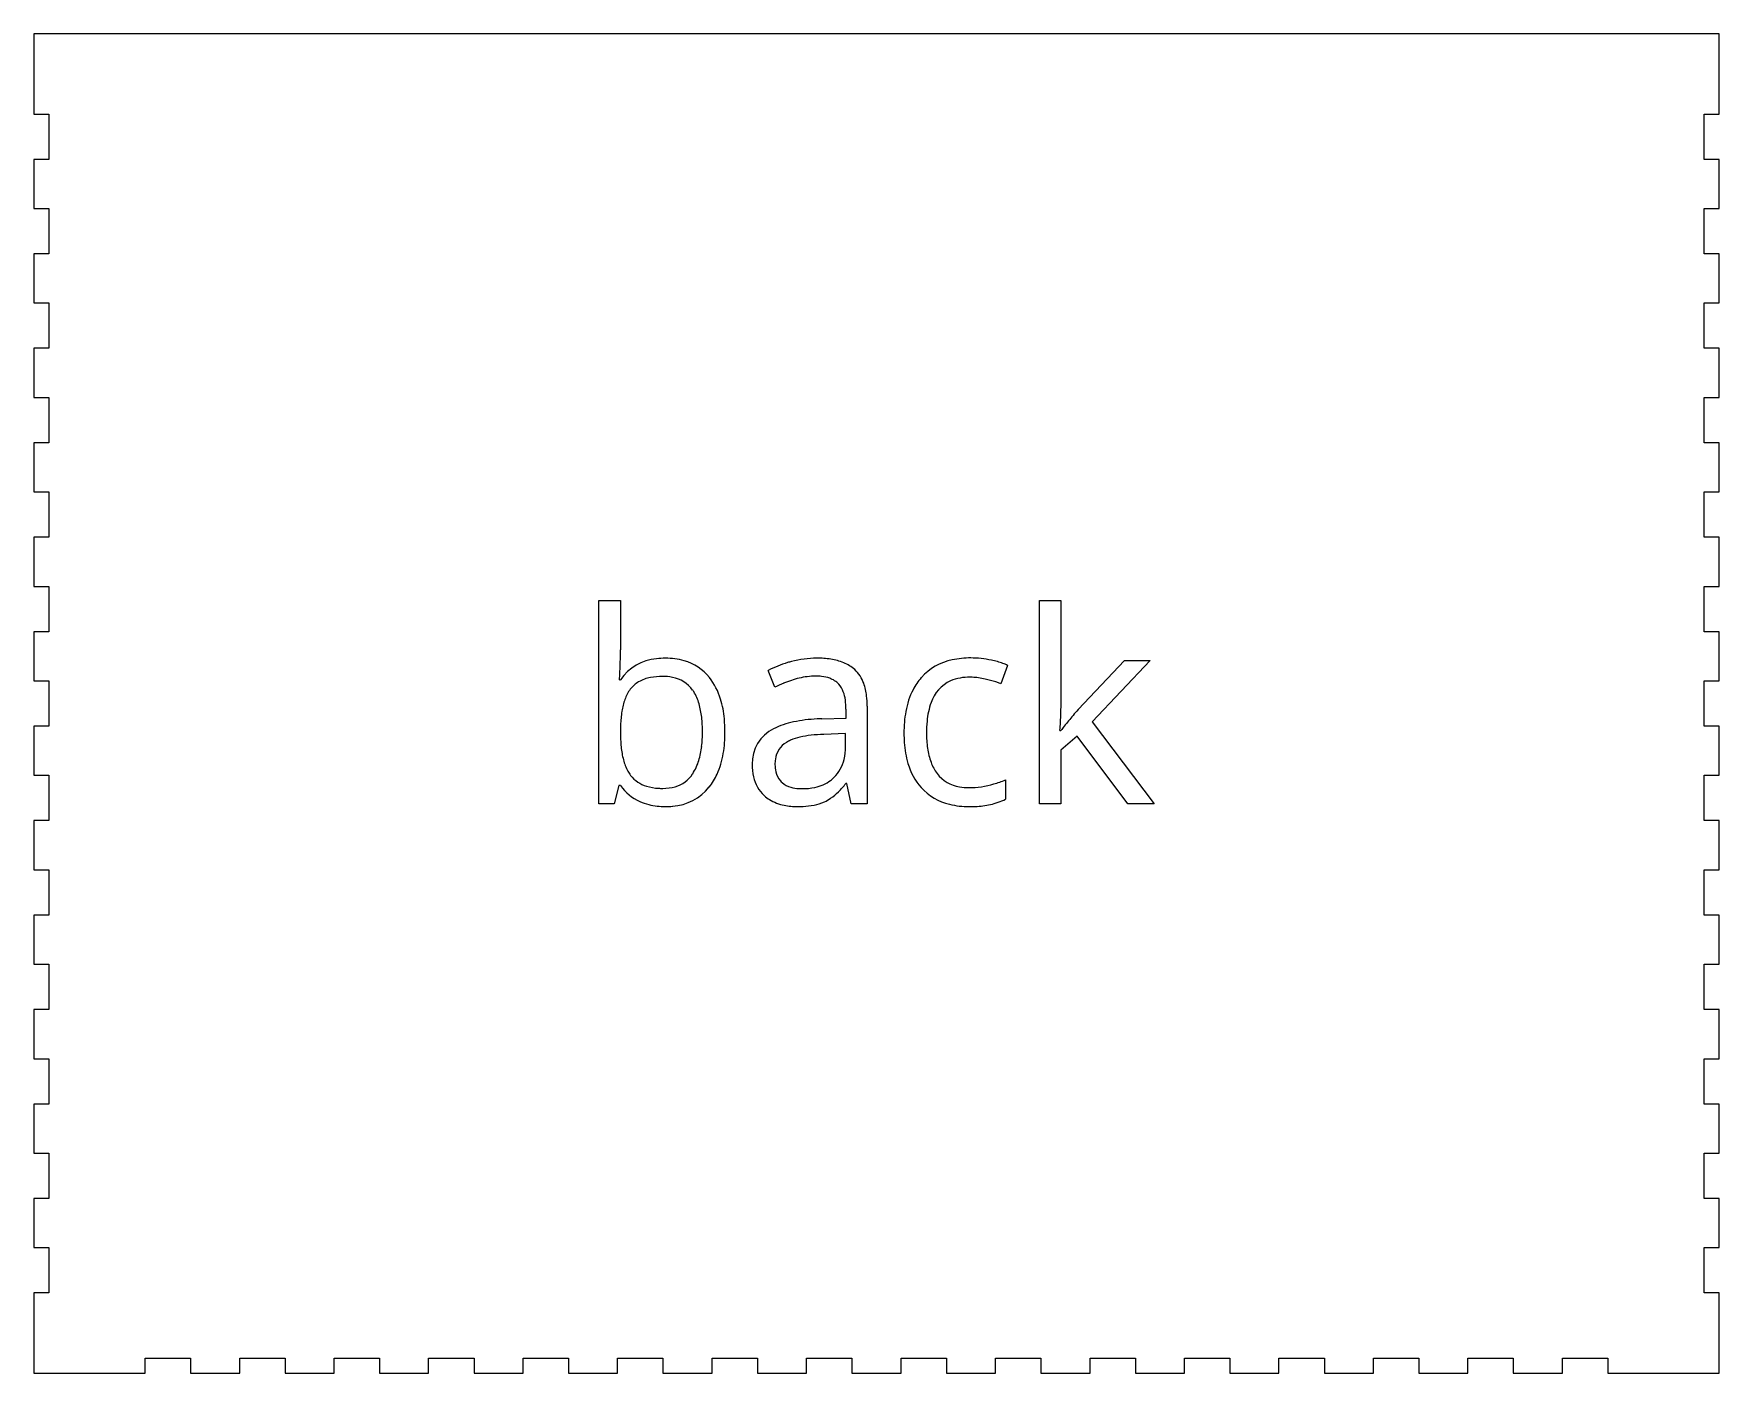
# Model space of a CAD drawing. Header units: centimetres. Extents: x 0 to 98.6, y 0.3 to 57.3.
# Drawn here: x 0 to 35.68, y 28.96 to 57.32 of the extents above; entities that cross this region are included whole.
import ezdxf

# ---------------------------------------------------------------- set-up
doc = ezdxf.new("R2010")
doc.units = ezdxf.units.CM
doc.header["$MEASUREMENT"] = 0
for name, color, linetype in [('box v5_back_labelLayer', 7, 'Continuous'), ('box v5_back_outsideCutPath', 7, 'Continuous'), ('box v5_bottom_outsideCutPath', 7, 'Continuous')]:
    doc.layers.add(name, color=color, linetype=linetype)

msp = doc.modelspace()

# ---------------------------------------------------------------- linework, layer by layer
at = {"layer": 'box v5_back_labelLayer'}
for p, q in [((11.96, 41.013), (11.96, 45.322)), ((11.96, 45.322), (12.42, 45.322)), ((12.42, 45.322), (12.42, 44.276)), ((21.291, 41.013), (21.291, 45.322)), ((21.291, 45.322), (21.745, 45.322)), ((21.745, 45.322), (21.745, 43.038)), ((20.615, 43.946), (20.474, 43.555)), ((22.108, 43.01), (23.088, 44.048)), ((23.634, 44.048), (22.404, 42.755)), ((23.088, 44.048), (23.634, 44.048)), ((12.398, 43.644), (12.42, 43.644)), ((15.691, 43.486), (15.55, 43.838)), ((16.68, 42.816), (17.195, 42.833)), ((17.195, 42.833), (17.195, 43.021)), ((17.643, 43.085), (17.643, 41.013)), ((17.184, 42.506), (16.724, 42.486)), ((17.184, 42.232), (17.184, 42.506)), ((21.723, 42.567), (21.745, 42.567)), ((22.404, 42.755), (23.72, 41.013)), ((22.091, 42.448), (21.745, 42.149)), ((21.745, 42.149), (21.745, 41.013)), ((23.163, 41.013), (22.091, 42.448)), ((12.387, 41.404), (12.29, 41.013)), ((12.42, 41.404), (12.387, 41.404)), ((17.211, 41.445), (17.189, 41.445)), ((17.303, 41.013), (17.211, 41.445)), ((20.571, 41.523), (20.571, 41.116)), ((12.29, 41.013), (11.96, 41.013)), ((17.643, 41.013), (17.303, 41.013)), ((21.745, 41.013), (21.291, 41.013)), ((23.72, 41.013), (23.163, 41.013))]:
    msp.add_line(p, q, dxfattribs=at)
for centre, radius, start, end in [((2.835, 44.267), 9.585, 358.1123, 0.0484), ((5.502, 44.178), 6.916, 355.7239, 358.1259), ((13.277, 43.046), 1.045, 95.1835, 145.1109), ((13.369, 42.528), 1.57, 89.8743, 96.8145), ((13.387, 42.693), 1.405, 74.2393, 90.5624), ((13.479, 43.034), 1.052, 38.5631, 74.067), ((16.556, 41.972), 2.12, 106.3569, 118.335), ((16.646, 41.693), 2.413, 104.5162, 106.549), ((16.58, 41.969), 2.129, 90.0714, 104.6521), ((16.588, 42.157), 1.942, 81.568, 90.3249), ((16.7, 42.888), 1.202, 68.2273, 81.7494), ((16.857, 43.277), 0.782, 47.8683, 68.2934), ((19.678, 42.897), 1.19, 101.4913, 138.3134), ((19.821, 42.299), 1.805, 89.5892, 102.1788), ((19.832, 42.029), 2.075, 77.7702, 89.9475), ((19.793, 41.813), 2.295, 74.6797, 77.9579), ((20.005, 42.581), 1.498, 70.0946, 74.7386), ((20.207, 43.134), 0.909, 63.5034, 70.1862), ((20.303, 43.336), 0.686, 62.9285, 63.1885), ((6.675, 44.097), 5.741, 355.4716, 355.6528), ((13.112, 43.07), 0.611, 120.1403, 142.4249), ((13.201, 42.905), 0.799, 100.4469, 119.6701), ((13.297, 42.421), 1.292, 89.5731, 100.7324), ((13.313, 42.65), 1.063, 78.6781, 90.375), ((13.403, 43.033), 0.67, 35.5408, 79.8011), ((13.24, 42.848), 1.355, 16.4709, 38.4075), ((17.039, 40.718), 3.079, 112.2122, 115.9641), ((16.737, 41.48), 2.26, 103.6227, 112.432), ((16.561, 42.222), 1.497, 90.4485, 103.7666), ((16.553, 42.583), 1.136, 83.6507, 90.1753), ((16.6, 42.965), 0.752, 70.5716, 83.9929), ((16.698, 43.232), 0.467, 42.7296, 71.038), ((16.656, 43.209), 0.513, 20.4094, 41.4479), ((16.882, 43.328), 0.728, 19.2331, 46.6741), ((16.459, 43.17), 1.179, 6.3379, 19.6815), ((19.74, 42.851), 1.267, 138.655, 152.6854), ((19.728, 42.917), 0.771, 114.4266, 161.6633), ((19.8, 42.677), 1.02, 88.7194, 112.5668), ((19.823, 42.678), 1.019, 87.6749, 89.9748), ((19.807, 42.38), 1.317, 81.691, 87.5079), ((19.724, 41.804), 1.899, 77.2999, 81.7345), ((19.611, 41.272), 2.443, 74.7802, 77.4498), ((19.719, 41.655), 2.045, 68.3294, 74.8831), ((13.873, 42.756), 1.438, 160.8926, 171.2334), ((13.259, 42.973), 0.787, 143.3382, 161.256), ((13.328, 42.979), 0.763, 32.7034, 35.5243), ((13.123, 42.862), 0.999, 15.7779, 32.0151), ((12.552, 42.632), 2.077, 5.1338, 16.7973), ((16.374, 43.101), 0.816, 7.8273, 20.6042), ((15.874, 43.028), 1.32, 359.6933, 8.0036), ((15.834, 43.091), 1.809, 359.8027, 6.6583), ((20.075, 42.691), 1.639, 153.0875, 170.1051), ((14.897, 42.59), 2.476, 171.0668, 177.8457), ((12.463, 42.667), 1.686, 6.1649, 16.0396), ((11.44, 42.55), 2.716, 359.7681, 6.3095), ((11.682, 42.54), 2.951, 359.8779, 5.4094), ((20.958, 42.528), 2.537, 169.8978, 180.3689), ((20.448, 42.635), 1.544, 160.1418, 175.1368), ((12.731, 43.267), 9.019, 356.6325, 357.491), ((16.298, 43.11), 5.448, 357.5041, 358.3307), ((18.681, 43.043), 3.064, 358.2739, 359.8928), ((27.305, 38.322), 6.998, 139.2799, 140.4703), ((29.488, 36.444), 9.878, 138.3418, 139.2877), ((15.962, 42.536), 3.542, 177.6177, 180.0425), ((15.46, 42.522), 3.04, 179.7763, 185.7075), ((11.522, 42.529), 2.634, 353.4935, 0.2205), ((11.937, 42.518), 2.696, 350.6563, 0.338), ((16.004, 41.885), 0.796, 115.4905, 182.3568), ((16.402, 41.154), 1.627, 101.3568, 117.0799), ((16.722, 39.659), 3.156, 92.4696, 101.7065), ((16.681, 40.43), 2.05, 96.3545, 102.9953), ((16.833, 39.112), 3.376, 91.8565, 96.4478), ((16.814, 38.327), 4.491, 91.7165, 92.9096), ((21.201, 42.508), 2.78, 179.9389, 183.9815), ((21.438, 42.524), 2.54, 174.531, 180.155), ((21.124, 42.505), 2.227, 179.7041, 188.0744), ((2.755, 43.886), 19.013, 356.0205, 356.0552), ((6.801, 43.613), 14.959, 356.0329, 356.6443), ((23.966, 40.994), 2.722, 142.3234, 144.7075), ((25.416, 39.876), 4.552, 140.4331, 142.3366), ((14.261, 42.398), 1.835, 185.5925, 194.2051), ((12.451, 42.419), 1.699, 343.4171, 353.6369), ((16.186, 41.895), 0.491, 120.9734, 172.418), ((16.304, 41.715), 0.706, 113.5887, 121.6805), ((16.474, 41.308), 1.148, 102.7995, 113.2433), ((16.016, 42.221), 1.167, 346.9178, 0.2825), ((15.725, 42.232), 1.459, 359.8178, 0.0004), ((20.453, 42.442), 2.029, 183.5914, 196.354), ((20.322, 42.388), 1.416, 187.9315, 200.3885), ((13.494, 42.199), 1.042, 193.943, 208.0218), ((13.067, 42.231), 1.055, 326.7105, 343.6662), ((12.877, 42.358), 1.742, 335.8306, 350.8255), ((16.366, 41.843), 1.157, 179.5457, 192.6949), ((16.417, 41.849), 0.726, 171.2122, 180.2058), ((16.348, 41.841), 0.657, 179.5266, 192.7787), ((16.402, 42.125), 0.77, 314.1892, 347.427), ((19.785, 42.238), 1.33, 196.0167, 221.1349), ((19.889, 42.227), 0.954, 200.4183, 216.6393), ((13.248, 41.996), 1.018, 215.585, 245.8362), ((13.183, 42.041), 0.693, 208.5537, 217.5605), ((13.158, 42.03), 0.667, 218.169, 253.8047), ((13.281, 42.412), 1.068, 253.1382, 266.8483), ((13.395, 42.013), 0.661, 286.0163, 326.8497), ((13.29, 42.179), 1.292, 321.3162, 335.5436), ((15.976, 41.747), 0.756, 192.0828, 227.4521), ((16.126, 41.787), 0.428, 192.3265, 222.058), ((16.109, 41.777), 0.409, 222.5805, 229.2547), ((16.165, 41.849), 0.5, 229.7837, 254.2724), ((16.366, 42.193), 0.846, 281.7121, 306.4594), ((16.407, 42.126), 0.768, 306.9881, 313.8559), ((15.693, 42.626), 1.906, 314.7445, 321.7072), ((19.707, 42.097), 0.73, 216.9695, 261.3103), ((19.784, 43.284), 1.925, 270.2658, 286.2891), ((19.667, 43.72), 2.376, 286.0461, 292.3654), ((13.325, 42.175), 1.213, 245.9802, 255.5456), ((13.316, 42.821), 1.478, 266.3776, 270.051), ((13.327, 42.259), 0.916, 269.3869, 285.8631), ((13.448, 42.051), 1.088, 274.064, 321.4081), ((15.997, 41.776), 0.792, 227.7689, 237.805), ((16.065, 41.9), 0.932, 238.3273, 258.9184), ((16.239, 42.097), 0.759, 253.9397, 266.4534), ((16.263, 42.371), 1.034, 266.0783, 270.059), ((16.273, 42.603), 1.266, 269.5792, 282.0414), ((16.31, 42.029), 1.06, 281.298, 293.7314), ((16.387, 41.83), 0.847, 294.3933, 304.7372), ((16.162, 42.15), 1.238, 304.8486, 314.8531), ((19.652, 42.14), 1.165, 221.7976, 256.8021), ((19.787, 42.471), 1.112, 260.1359, 270.2692), ((19.978, 42.281), 1.308, 282.0344, 296.9454), ((13.365, 42.352), 1.394, 255.7755, 270.3185), ((13.375, 42.517), 1.559, 269.9226, 275.5482), ((16.163, 42.368), 1.411, 258.672, 270.4047), ((16.174, 43.027), 2.069, 269.9539, 273.1491), ((16.208, 42.522), 1.563, 272.9335, 281.4139), ((19.789, 42.676), 1.718, 256.4244, 270.489), ((19.805, 43.479), 2.521, 269.9655, 272.8643), ((19.844, 42.887), 1.929, 272.5981, 282.1878)]:
    msp.add_arc(centre, radius, start, end, dxfattribs=at)
at = {"layer": 'box v5_back_outsideCutPath'}
for p, q in [((35.68, 57.32), (0, 57.32)), ((0, 57.32), (0, 55.62)), ((35.68, 55.62), (35.68, 57.32)), ((0, 55.62), (0.32, 55.62)), ((0.32, 55.62), (0.32, 54.66)), ((35.36, 55.62), (35.68, 55.62)), ((35.36, 54.66), (35.36, 55.62)), ((0.32, 54.66), (0, 54.66)), ((0, 54.66), (0, 53.62)), ((35.68, 54.66), (35.36, 54.66)), ((35.68, 53.62), (35.68, 54.66)), ((0, 53.62), (0.32, 53.62)), ((0.32, 53.62), (0.32, 52.66)), ((35.36, 52.66), (35.36, 53.62)), ((35.36, 53.62), (35.68, 53.62)), ((0.32, 52.66), (0, 52.66)), ((0, 52.66), (0, 51.62)), ((35.68, 52.66), (35.36, 52.66)), ((35.68, 51.62), (35.68, 52.66)), ((0, 51.62), (0.32, 51.62)), ((0.32, 51.62), (0.32, 50.66)), ((35.36, 50.66), (35.36, 51.62)), ((35.36, 51.62), (35.68, 51.62)), ((0.32, 50.66), (0, 50.66)), ((0, 50.66), (0, 49.62)), ((35.68, 50.66), (35.36, 50.66)), ((35.68, 49.62), (35.68, 50.66)), ((0, 49.62), (0.32, 49.62)), ((0.32, 49.62), (0.32, 48.66)), ((35.36, 49.62), (35.68, 49.62)), ((35.36, 48.66), (35.36, 49.62)), ((0, 48.66), (0, 47.62)), ((0.32, 48.66), (0, 48.66)), ((35.68, 48.66), (35.36, 48.66)), ((35.68, 47.62), (35.68, 48.66)), ((0, 47.62), (0.32, 47.62)), ((0.32, 47.62), (0.32, 46.66)), ((35.36, 46.66), (35.36, 47.62)), ((35.36, 47.62), (35.68, 47.62)), ((0.32, 46.66), (0, 46.66)), ((0, 46.66), (0, 45.62)), ((35.68, 46.66), (35.36, 46.66)), ((35.68, 45.62), (35.68, 46.66)), ((0, 45.62), (0.32, 45.62)), ((0.32, 45.62), (0.32, 44.66)), ((35.36, 45.62), (35.68, 45.62)), ((35.36, 44.66), (35.36, 45.62)), ((0.32, 44.66), (0, 44.66)), ((0, 44.66), (0, 43.62)), ((35.68, 44.66), (35.36, 44.66)), ((35.68, 43.62), (35.68, 44.66)), ((0, 43.62), (0.32, 43.62)), ((0.32, 43.62), (0.32, 42.66)), ((35.36, 42.66), (35.36, 43.62)), ((35.36, 43.62), (35.68, 43.62)), ((0, 42.66), (0, 41.62)), ((0.32, 42.66), (0, 42.66)), ((35.68, 42.66), (35.36, 42.66)), ((35.68, 41.62), (35.68, 42.66)), ((0, 41.62), (0.32, 41.62)), ((0.32, 41.62), (0.32, 40.66)), ((35.36, 41.62), (35.68, 41.62)), ((35.36, 40.66), (35.36, 41.62)), ((0.32, 40.66), (0, 40.66)), ((0, 40.66), (0, 39.62)), ((35.68, 40.66), (35.36, 40.66)), ((35.68, 39.62), (35.68, 40.66)), ((0, 39.62), (0.32, 39.62)), ((0.32, 39.62), (0.32, 38.66)), ((35.36, 39.62), (35.68, 39.62)), ((35.36, 38.66), (35.36, 39.62)), ((0.32, 38.66), (0, 38.66)), ((0, 38.66), (0, 37.62)), ((35.68, 38.66), (35.36, 38.66)), ((35.68, 37.62), (35.68, 38.66)), ((0, 37.62), (0.32, 37.62)), ((0.32, 37.62), (0.32, 36.66)), ((35.36, 36.66), (35.36, 37.62)), ((35.36, 37.62), (35.68, 37.62)), ((0.32, 36.66), (0, 36.66)), ((0, 36.66), (0, 35.62)), ((35.68, 36.66), (35.36, 36.66)), ((35.68, 35.62), (35.68, 36.66)), ((0, 35.62), (0.32, 35.62)), ((0.32, 35.62), (0.32, 34.66)), ((35.36, 35.62), (35.68, 35.62)), ((35.36, 34.66), (35.36, 35.62)), ((0.32, 34.66), (0, 34.66)), ((0, 34.66), (0, 33.62)), ((35.68, 34.66), (35.36, 34.66)), ((35.68, 33.62), (35.68, 34.66)), ((0, 33.62), (0.32, 33.62)), ((0.32, 33.62), (0.32, 32.66)), ((35.36, 32.66), (35.36, 33.62)), ((35.36, 33.62), (35.68, 33.62)), ((0, 32.66), (0, 31.62)), ((0.32, 32.66), (0, 32.66)), ((35.68, 32.66), (35.36, 32.66)), ((35.68, 31.62), (35.68, 32.66)), ((0, 31.62), (0.32, 31.62)), ((0.32, 31.62), (0.32, 30.66)), ((35.36, 31.62), (35.68, 31.62)), ((35.36, 30.66), (35.36, 31.62)), ((0.32, 30.66), (0, 30.66)), ((0, 30.66), (0, 28.96)), ((35.68, 30.66), (35.36, 30.66)), ((35.68, 28.96), (35.68, 30.66)), ((2.36, 29.28), (3.32, 29.28)), ((2.36, 28.96), (2.36, 29.28)), ((3.32, 29.28), (3.32, 28.96)), ((4.36, 29.28), (5.32, 29.28)), ((4.36, 28.96), (4.36, 29.28)), ((5.32, 29.28), (5.32, 28.96)), ((6.36, 28.96), (6.36, 29.28)), ((6.36, 29.28), (7.32, 29.28)), ((7.32, 29.28), (7.32, 28.96)), ((8.36, 29.28), (9.32, 29.28)), ((8.36, 28.96), (8.36, 29.28)), ((9.32, 29.28), (9.32, 28.96)), ((10.36, 29.28), (11.32, 29.28)), ((10.36, 28.96), (10.36, 29.28)), ((11.32, 29.28), (11.32, 28.96)), ((12.36, 29.28), (13.32, 29.28)), ((12.36, 28.96), (12.36, 29.28)), ((13.32, 29.28), (13.32, 28.96)), ((14.36, 29.28), (15.32, 29.28)), ((14.36, 28.96), (14.36, 29.28)), ((15.32, 29.28), (15.32, 28.96)), ((16.36, 28.96), (16.36, 29.28)), ((16.36, 29.28), (17.32, 29.28)), ((17.32, 29.28), (17.32, 28.96)), ((18.36, 29.28), (19.32, 29.28)), ((18.36, 28.96), (18.36, 29.28)), ((19.32, 29.28), (19.32, 28.96)), ((20.36, 29.28), (21.32, 29.28)), ((20.36, 28.96), (20.36, 29.28)), ((21.32, 29.28), (21.32, 28.96)), ((22.36, 28.96), (22.36, 29.28)), ((22.36, 29.28), (23.32, 29.28)), ((23.32, 29.28), (23.32, 28.96)), ((24.36, 29.28), (25.32, 29.28)), ((24.36, 28.96), (24.36, 29.28)), ((25.32, 29.28), (25.32, 28.96)), ((26.36, 28.96), (26.36, 29.28)), ((26.36, 29.28), (27.32, 29.28)), ((27.32, 29.28), (27.32, 28.96)), ((28.36, 28.96), (28.36, 29.28)), ((28.36, 29.28), (29.32, 29.28)), ((29.32, 29.28), (29.32, 28.96)), ((30.36, 29.28), (31.32, 29.28)), ((30.36, 28.96), (30.36, 29.28)), ((31.32, 29.28), (31.32, 28.96)), ((32.36, 28.96), (32.36, 29.28)), ((32.36, 29.28), (33.32, 29.28)), ((33.32, 29.28), (33.32, 28.96)), ((0, 28.96), (2.36, 28.96)), ((3.32, 28.96), (4.36, 28.96)), ((5.32, 28.96), (6.36, 28.96)), ((7.32, 28.96), (8.36, 28.96)), ((9.32, 28.96), (10.36, 28.96)), ((11.32, 28.96), (12.36, 28.96)), ((13.32, 28.96), (14.36, 28.96)), ((15.32, 28.96), (16.36, 28.96)), ((17.32, 28.96), (18.36, 28.96)), ((19.32, 28.96), (20.36, 28.96)), ((21.32, 28.96), (22.36, 28.96)), ((23.32, 28.96), (24.36, 28.96)), ((25.32, 28.96), (26.36, 28.96)), ((27.32, 28.96), (28.36, 28.96)), ((29.32, 28.96), (30.36, 28.96)), ((31.32, 28.96), (32.36, 28.96)), ((33.32, 28.96), (35.68, 28.96))]:
    msp.add_line(p, q, dxfattribs=at)
at = {"layer": 'box v5_bottom_outsideCutPath'}
for p, q in [((35.68, 57.32), (0, 57.32)), ((0, 57.32), (0, 55.62)), ((35.68, 55.62), (35.68, 57.32)), ((0, 55.62), (0.32, 55.62)), ((0.32, 55.62), (0.32, 54.66)), ((35.36, 54.66), (35.36, 55.62)), ((35.36, 55.62), (35.68, 55.62)), ((0.32, 54.66), (0, 54.66)), ((0, 54.66), (0, 53.62)), ((35.68, 54.66), (35.36, 54.66)), ((35.68, 53.62), (35.68, 54.66)), ((0, 53.62), (0.32, 53.62)), ((0.32, 53.62), (0.32, 52.66)), ((35.36, 53.62), (35.68, 53.62)), ((35.36, 52.66), (35.36, 53.62)), ((0.32, 52.66), (0, 52.66)), ((0, 52.66), (0, 51.62)), ((35.68, 52.66), (35.36, 52.66)), ((35.68, 51.62), (35.68, 52.66)), ((0, 51.62), (0.32, 51.62)), ((0.32, 51.62), (0.32, 50.66)), ((35.36, 51.62), (35.68, 51.62)), ((35.36, 50.66), (35.36, 51.62)), ((0.32, 50.66), (0, 50.66)), ((0, 50.66), (0, 49.62)), ((35.68, 50.66), (35.36, 50.66)), ((35.68, 49.62), (35.68, 50.66)), ((0, 49.62), (0.32, 49.62)), ((0.32, 49.62), (0.32, 48.66)), ((35.36, 48.66), (35.36, 49.62)), ((35.36, 49.62), (35.68, 49.62)), ((0, 48.66), (0, 47.62)), ((0.32, 48.66), (0, 48.66)), ((35.68, 48.66), (35.36, 48.66)), ((35.68, 47.62), (35.68, 48.66)), ((0, 47.62), (0.32, 47.62)), ((0.32, 47.62), (0.32, 46.66)), ((35.36, 46.66), (35.36, 47.62)), ((35.36, 47.62), (35.68, 47.62)), ((0.32, 46.66), (0, 46.66)), ((0, 46.66), (0, 45.62)), ((35.68, 46.66), (35.36, 46.66)), ((35.68, 45.62), (35.68, 46.66)), ((0, 45.62), (0.32, 45.62)), ((0.32, 45.62), (0.32, 44.66)), ((11.96, 41.013), (11.96, 45.322)), ((11.96, 45.322), (12.42, 45.322)), ((12.42, 45.322), (12.42, 44.276)), ((21.291, 41.013), (21.291, 45.322)), ((21.291, 45.322), (21.745, 45.322)), ((21.745, 45.322), (21.745, 43.038)), ((35.36, 44.66), (35.36, 45.62)), ((35.36, 45.62), (35.68, 45.62)), ((0.32, 44.66), (0, 44.66)), ((0, 44.66), (0, 43.62)), ((35.68, 44.66), (35.36, 44.66)), ((35.68, 43.62), (35.68, 44.66)), ((20.615, 43.946), (20.474, 43.555)), ((22.108, 43.01), (23.088, 44.048)), ((23.634, 44.048), (22.404, 42.755)), ((23.088, 44.048), (23.634, 44.048)), ((0, 43.62), (0.32, 43.62)), ((0.32, 43.62), (0.32, 42.66)), ((12.398, 43.644), (12.42, 43.644)), ((15.691, 43.486), (15.55, 43.838)), ((35.36, 42.66), (35.36, 43.62)), ((35.36, 43.62), (35.68, 43.62)), ((16.68, 42.816), (17.195, 42.833)), ((17.195, 42.833), (17.195, 43.021)), ((17.643, 43.085), (17.643, 41.013)), ((0, 42.66), (0, 41.62)), ((0.32, 42.66), (0, 42.66)), ((17.184, 42.506), (16.724, 42.486)), ((17.184, 42.232), (17.184, 42.506)), ((21.723, 42.567), (21.745, 42.567)), ((22.404, 42.755), (23.72, 41.013)), ((35.68, 42.66), (35.36, 42.66)), ((35.68, 41.62), (35.68, 42.66)), ((22.091, 42.448), (21.745, 42.149)), ((21.745, 42.149), (21.745, 41.013)), ((23.163, 41.013), (22.091, 42.448)), ((0, 41.62), (0.32, 41.62)), ((0.32, 41.62), (0.32, 40.66)), ((12.387, 41.404), (12.29, 41.013)), ((12.42, 41.404), (12.387, 41.404)), ((17.211, 41.445), (17.189, 41.445)), ((17.303, 41.013), (17.211, 41.445)), ((20.571, 41.523), (20.571, 41.116)), ((35.36, 40.66), (35.36, 41.62)), ((35.36, 41.62), (35.68, 41.62)), ((12.29, 41.013), (11.96, 41.013)), ((17.643, 41.013), (17.303, 41.013)), ((21.745, 41.013), (21.291, 41.013)), ((23.72, 41.013), (23.163, 41.013)), ((0, 40.66), (0, 39.62)), ((0.32, 40.66), (0, 40.66)), ((35.68, 40.66), (35.36, 40.66)), ((35.68, 39.62), (35.68, 40.66)), ((0, 39.62), (0.32, 39.62)), ((0.32, 39.62), (0.32, 38.66)), ((35.36, 39.62), (35.68, 39.62)), ((35.36, 38.66), (35.36, 39.62)), ((0, 38.66), (0, 37.62)), ((0.32, 38.66), (0, 38.66)), ((35.68, 38.66), (35.36, 38.66)), ((35.68, 37.62), (35.68, 38.66)), ((0, 37.62), (0.32, 37.62)), ((0.32, 37.62), (0.32, 36.66)), ((35.36, 37.62), (35.68, 37.62)), ((35.36, 36.66), (35.36, 37.62)), ((0, 36.66), (0, 35.62)), ((0.32, 36.66), (0, 36.66)), ((35.68, 36.66), (35.36, 36.66)), ((35.68, 35.62), (35.68, 36.66)), ((0, 35.62), (0.32, 35.62)), ((0.32, 35.62), (0.32, 34.66)), ((35.36, 34.66), (35.36, 35.62)), ((35.36, 35.62), (35.68, 35.62)), ((0, 34.66), (0, 33.62)), ((0.32, 34.66), (0, 34.66)), ((35.68, 34.66), (35.36, 34.66)), ((35.68, 33.62), (35.68, 34.66)), ((0, 33.62), (0.32, 33.62)), ((0.32, 33.62), (0.32, 32.66)), ((35.36, 32.66), (35.36, 33.62)), ((35.36, 33.62), (35.68, 33.62)), ((0, 32.66), (0, 31.62)), ((0.32, 32.66), (0, 32.66)), ((35.68, 32.66), (35.36, 32.66)), ((35.68, 31.62), (35.68, 32.66)), ((0, 31.62), (0.32, 31.62)), ((0.32, 31.62), (0.32, 30.66)), ((35.36, 31.62), (35.68, 31.62)), ((35.36, 30.66), (35.36, 31.62)), ((0, 30.66), (0, 28.96)), ((0.32, 30.66), (0, 30.66)), ((35.68, 30.66), (35.36, 30.66)), ((35.68, 28.96), (35.68, 30.66)), ((2.36, 29.28), (3.32, 29.28)), ((2.36, 28.96), (2.36, 29.28)), ((3.32, 29.28), (3.32, 28.96)), ((4.36, 29.28), (5.32, 29.28)), ((4.36, 28.96), (4.36, 29.28)), ((5.32, 29.28), (5.32, 28.96)), ((6.36, 29.28), (7.32, 29.28)), ((6.36, 28.96), (6.36, 29.28)), ((7.32, 29.28), (7.32, 28.96)), ((8.36, 29.28), (9.32, 29.28)), ((8.36, 28.96), (8.36, 29.28)), ((9.32, 29.28), (9.32, 28.96)), ((10.36, 28.96), (10.36, 29.28)), ((10.36, 29.28), (11.32, 29.28)), ((11.32, 29.28), (11.32, 28.96)), ((12.36, 29.28), (13.32, 29.28)), ((12.36, 28.96), (12.36, 29.28)), ((13.32, 29.28), (13.32, 28.96)), ((14.36, 29.28), (15.32, 29.28)), ((14.36, 28.96), (14.36, 29.28)), ((15.32, 29.28), (15.32, 28.96)), ((16.36, 28.96), (16.36, 29.28)), ((16.36, 29.28), (17.32, 29.28)), ((17.32, 29.28), (17.32, 28.96)), ((18.36, 29.28), (19.32, 29.28)), ((18.36, 28.96), (18.36, 29.28)), ((19.32, 29.28), (19.32, 28.96)), ((20.36, 29.28), (21.32, 29.28)), ((20.36, 28.96), (20.36, 29.28)), ((21.32, 29.28), (21.32, 28.96)), ((22.36, 28.96), (22.36, 29.28)), ((22.36, 29.28), (23.32, 29.28)), ((23.32, 29.28), (23.32, 28.96)), ((24.36, 29.28), (25.32, 29.28)), ((24.36, 28.96), (24.36, 29.28)), ((25.32, 29.28), (25.32, 28.96)), ((26.36, 29.28), (27.32, 29.28)), ((26.36, 28.96), (26.36, 29.28)), ((27.32, 29.28), (27.32, 28.96)), ((28.36, 29.28), (29.32, 29.28)), ((28.36, 28.96), (28.36, 29.28)), ((29.32, 29.28), (29.32, 28.96)), ((30.36, 29.28), (31.32, 29.28)), ((30.36, 28.96), (30.36, 29.28)), ((31.32, 29.28), (31.32, 28.96)), ((32.36, 29.28), (33.32, 29.28)), ((32.36, 28.96), (32.36, 29.28)), ((33.32, 29.28), (33.32, 28.96)), ((0, 28.96), (2.36, 28.96)), ((3.32, 28.96), (4.36, 28.96)), ((5.32, 28.96), (6.36, 28.96)), ((7.32, 28.96), (8.36, 28.96)), ((9.32, 28.96), (10.36, 28.96)), ((11.32, 28.96), (12.36, 28.96)), ((13.32, 28.96), (14.36, 28.96)), ((15.32, 28.96), (16.36, 28.96)), ((17.32, 28.96), (18.36, 28.96)), ((19.32, 28.96), (20.36, 28.96)), ((21.32, 28.96), (22.36, 28.96)), ((23.32, 28.96), (24.36, 28.96)), ((25.32, 28.96), (26.36, 28.96)), ((27.32, 28.96), (28.36, 28.96)), ((29.32, 28.96), (30.36, 28.96)), ((31.32, 28.96), (32.36, 28.96)), ((33.32, 28.96), (35.68, 28.96))]:
    msp.add_line(p, q, dxfattribs=at)
for centre, radius, start, end in [((2.835, 44.267), 9.585, 358.1123, 0.0484), ((5.502, 44.178), 6.916, 355.7239, 358.1259), ((13.277, 43.046), 1.045, 95.1835, 145.1109), ((13.369, 42.528), 1.57, 89.8743, 96.8145), ((13.387, 42.693), 1.405, 74.2393, 90.5624), ((13.479, 43.034), 1.052, 38.5631, 74.067), ((16.556, 41.972), 2.12, 106.3569, 118.335), ((16.646, 41.693), 2.413, 104.5162, 106.549), ((16.58, 41.969), 2.129, 90.0714, 104.6521), ((16.588, 42.157), 1.942, 81.568, 90.3249), ((16.7, 42.888), 1.202, 68.2273, 81.7494), ((16.857, 43.277), 0.782, 47.8683, 68.2934), ((19.678, 42.897), 1.19, 101.4913, 138.3134), ((19.821, 42.299), 1.805, 89.5892, 102.1788), ((19.832, 42.029), 2.075, 77.7702, 89.9475), ((19.793, 41.813), 2.295, 74.6797, 77.9579), ((20.005, 42.581), 1.498, 70.0946, 74.7386), ((20.207, 43.134), 0.909, 63.5034, 70.1862), ((20.303, 43.336), 0.686, 62.9285, 63.1885), ((6.675, 44.097), 5.741, 355.4716, 355.6528), ((13.112, 43.07), 0.611, 120.1403, 142.4249), ((13.201, 42.905), 0.799, 100.4469, 119.6701), ((13.297, 42.421), 1.292, 89.5731, 100.7324), ((13.313, 42.65), 1.063, 78.6781, 90.375), ((13.403, 43.033), 0.67, 35.5408, 79.8011), ((13.24, 42.848), 1.355, 16.4709, 38.4075), ((17.039, 40.718), 3.079, 112.2122, 115.9641), ((16.737, 41.48), 2.26, 103.6227, 112.432), ((16.561, 42.222), 1.497, 90.4485, 103.7666), ((16.553, 42.583), 1.136, 83.6507, 90.1753), ((16.6, 42.965), 0.752, 70.5716, 83.9929), ((16.698, 43.232), 0.467, 42.7296, 71.038), ((16.656, 43.209), 0.513, 20.4094, 41.4479), ((16.882, 43.328), 0.728, 19.2331, 46.6741), ((16.459, 43.17), 1.179, 6.3379, 19.6815), ((19.74, 42.851), 1.267, 138.655, 152.6854), ((19.728, 42.917), 0.771, 114.4266, 161.6633), ((19.8, 42.677), 1.02, 88.7194, 112.5668), ((19.823, 42.678), 1.019, 87.6749, 89.9748), ((19.807, 42.38), 1.317, 81.691, 87.5079), ((19.724, 41.804), 1.899, 77.2999, 81.7345), ((19.611, 41.272), 2.443, 74.7802, 77.4498), ((19.719, 41.655), 2.045, 68.3294, 74.8831), ((13.873, 42.756), 1.438, 160.8926, 171.2334), ((13.259, 42.973), 0.787, 143.3382, 161.256), ((13.328, 42.979), 0.763, 32.7034, 35.5243), ((13.123, 42.862), 0.999, 15.7779, 32.0151), ((12.552, 42.632), 2.077, 5.1338, 16.7973), ((16.374, 43.101), 0.816, 7.8273, 20.6042), ((15.874, 43.028), 1.32, 359.6933, 8.0036), ((15.834, 43.091), 1.809, 359.8027, 6.6583), ((20.075, 42.691), 1.639, 153.0875, 170.1051), ((14.897, 42.59), 2.476, 171.0668, 177.8457), ((12.463, 42.667), 1.686, 6.1649, 16.0396), ((11.44, 42.55), 2.716, 359.7681, 6.3095), ((11.682, 42.54), 2.951, 359.8779, 5.4094), ((20.958, 42.528), 2.537, 169.8978, 180.3689), ((20.448, 42.635), 1.544, 160.1418, 175.1368), ((12.731, 43.267), 9.019, 356.6325, 357.491), ((16.298, 43.11), 5.448, 357.5041, 358.3307), ((18.681, 43.043), 3.064, 358.2739, 359.8928), ((27.305, 38.322), 6.998, 139.2799, 140.4703), ((29.488, 36.444), 9.878, 138.3418, 139.2877), ((15.962, 42.536), 3.542, 177.6177, 180.0425), ((15.46, 42.522), 3.04, 179.7763, 185.7075), ((11.522, 42.529), 2.634, 353.4935, 0.2205), ((11.937, 42.518), 2.696, 350.6563, 0.338), ((16.004, 41.885), 0.796, 115.4905, 182.3568), ((16.402, 41.154), 1.627, 101.3568, 117.0799), ((16.722, 39.659), 3.156, 92.4696, 101.7065), ((16.681, 40.43), 2.05, 96.3545, 102.9953), ((16.833, 39.112), 3.376, 91.8565, 96.4478), ((16.814, 38.327), 4.491, 91.7165, 92.9096), ((21.201, 42.508), 2.78, 179.9389, 183.9815), ((21.438, 42.524), 2.54, 174.531, 180.155), ((21.124, 42.505), 2.227, 179.7041, 188.0744), ((2.755, 43.886), 19.013, 356.0205, 356.0552), ((6.801, 43.613), 14.959, 356.0329, 356.6443), ((23.966, 40.994), 2.722, 142.3234, 144.7075), ((25.416, 39.876), 4.552, 140.4331, 142.3366), ((14.261, 42.398), 1.835, 185.5925, 194.2051), ((12.451, 42.419), 1.699, 343.4171, 353.6369), ((16.186, 41.895), 0.491, 120.9734, 172.418), ((16.304, 41.715), 0.706, 113.5887, 121.6805), ((16.474, 41.308), 1.148, 102.7995, 113.2433), ((16.016, 42.221), 1.167, 346.9178, 0.2825), ((15.725, 42.232), 1.459, 359.8178, 0.0004), ((20.453, 42.442), 2.029, 183.5914, 196.354), ((20.322, 42.388), 1.416, 187.9315, 200.3885), ((13.494, 42.199), 1.042, 193.943, 208.0218), ((13.067, 42.231), 1.055, 326.7105, 343.6662), ((12.877, 42.358), 1.742, 335.8306, 350.8255), ((16.366, 41.843), 1.157, 179.5457, 192.6949), ((16.417, 41.849), 0.726, 171.2122, 180.2058), ((16.348, 41.841), 0.657, 179.5266, 192.7787), ((16.402, 42.125), 0.77, 314.1892, 347.427), ((19.785, 42.238), 1.33, 196.0167, 221.1349), ((19.889, 42.227), 0.954, 200.4183, 216.6393), ((13.248, 41.996), 1.018, 215.585, 245.8362), ((13.183, 42.041), 0.693, 208.5537, 217.5605), ((13.158, 42.03), 0.667, 218.169, 253.8047), ((13.281, 42.412), 1.068, 253.1382, 266.8483), ((13.395, 42.013), 0.661, 286.0163, 326.8497), ((13.29, 42.179), 1.292, 321.3162, 335.5436), ((15.976, 41.747), 0.756, 192.0828, 227.4521), ((16.126, 41.787), 0.428, 192.3265, 222.058), ((16.109, 41.777), 0.409, 222.5805, 229.2547), ((16.165, 41.849), 0.5, 229.7837, 254.2724), ((16.366, 42.193), 0.846, 281.7121, 306.4594), ((16.407, 42.126), 0.768, 306.9881, 313.8559), ((15.693, 42.626), 1.906, 314.7445, 321.7072), ((19.707, 42.097), 0.73, 216.9695, 261.3103), ((19.784, 43.284), 1.925, 270.2658, 286.2891), ((19.667, 43.72), 2.376, 286.0461, 292.3654), ((13.325, 42.175), 1.213, 245.9802, 255.5456), ((13.316, 42.821), 1.478, 266.3776, 270.051), ((13.327, 42.259), 0.916, 269.3869, 285.8631), ((13.448, 42.051), 1.088, 274.064, 321.4081), ((15.997, 41.776), 0.792, 227.7689, 237.805), ((16.065, 41.9), 0.932, 238.3273, 258.9184), ((16.239, 42.097), 0.759, 253.9397, 266.4534), ((16.263, 42.371), 1.034, 266.0783, 270.059), ((16.273, 42.603), 1.266, 269.5792, 282.0414), ((16.31, 42.029), 1.06, 281.298, 293.7314), ((16.387, 41.83), 0.847, 294.3933, 304.7372), ((16.162, 42.15), 1.238, 304.8486, 314.8531), ((19.652, 42.14), 1.165, 221.7976, 256.8021), ((19.787, 42.471), 1.112, 260.1359, 270.2692), ((19.978, 42.281), 1.308, 282.0344, 296.9454), ((13.365, 42.352), 1.394, 255.7755, 270.3185), ((13.375, 42.517), 1.559, 269.9226, 275.5482), ((16.163, 42.368), 1.411, 258.672, 270.4047), ((16.174, 43.027), 2.069, 269.9539, 273.1491), ((16.208, 42.522), 1.563, 272.9335, 281.4139), ((19.789, 42.676), 1.718, 256.4244, 270.489), ((19.805, 43.479), 2.521, 269.9655, 272.8643), ((19.844, 42.887), 1.929, 272.5981, 282.1878)]:
    msp.add_arc(centre, radius, start, end, dxfattribs=at)

doc.saveas('drawing.dxf')
